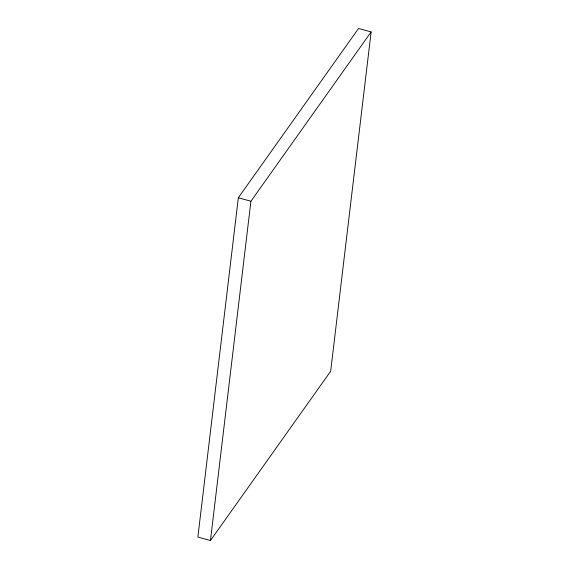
<?xml version="1.0" encoding="UTF-8"?>
<svg xmlns="http://www.w3.org/2000/svg" width="569" height="569" viewBox="0 0 569 569"><rect width="100%" height="100%" fill="white"/><g stroke="black" fill="none" stroke-linecap="round" stroke-linejoin="round"><path stroke-width="0.85" d="M238.333 197.763L197.87 537.065L210.452 540.55L330.667 371.237L371.13 31.935L358.548 28.45L238.333 197.763L250.915 201.248L371.13 31.935M210.452 540.55L250.915 201.248"/></g></svg>
